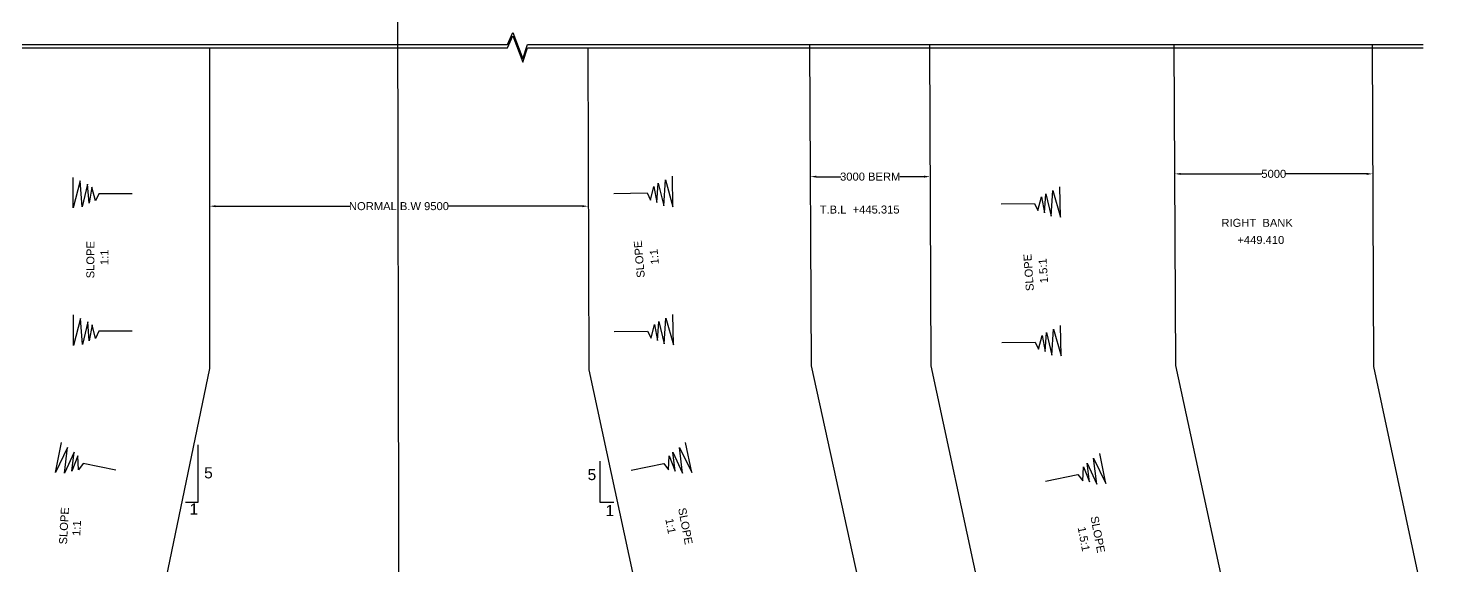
# Model space of a CAD drawing. Header units: inches. Extents: x 282006 to 329319, y -216205 to -186386.
# Drawn here: x 299795 to 317521, y -204889 to -198170 of the extents above; entities that cross this region are included whole.
import ezdxf

# ---------------------------------------------------------------- set-up
doc = ezdxf.new("R2010")
doc.units = ezdxf.units.IN
doc.header["$MEASUREMENT"] = 0
doc.styles.get("Standard").update_dxf_attribs({"font": 'arial.ttf'})
doc.dimstyles.new('ST100', dxfattribs={"dimtxt": 100, "dimasz": 75, "dimexe": 0, "dimexo": 300, "dimgap": 0.09, "dimtad": 0, "dimtih": 1, "dimtoh": 1, "dimdec": 0, "dimzin": 0, "dimdsep": 46, "dimtxsty": 'Standard', "dimcen": 0, "dimse1": 1, "dimse2": 1, "dimadec": 0, "dimazin": 0, "dimtfac": 1, "dimtdec": 0, "dimtofl": 0, "dimtmove": 0, "dimatfit": 3, "dimfxl": 2000, "dimtolj": 1, "dimtzin": 0, "dimarcsym": 0})

# ---------------------------------------------------------------- blocks, each defined once
blk = doc.blocks.new('*D107')
at = {"color": 0, "lineweight": -2, "transparency": 16777216}
for p, q in [((302136, -200394), (303811, -200394)), ((306718, -200394), (305043, -200394))]:
    blk.add_line(p, q, dxfattribs=at)
at = {"color": 0, "transparency": 16777216}
for points in [[(302136, -200382), (302136, -200407), (302061, -200394)], [(306718, -200382), (306718, -200407), (306793, -200394)]]:
    blk.add_solid(points, dxfattribs=at)
at = {"layer": 'Defpoints', "color": 0, "transparency": 16777216}
for p in [(302061, -200420), (306793, -200394), (306793, -200428)]:
    blk.add_point(p, dxfattribs=at)
at = {"color": 0, "transparency": 16777216, "insert": (304427, -200394), "char_height": 100, "attachment_point": 5}
blk.add_mtext('\\A1;NORMAL B.W 9500', dxfattribs=at)
blk = doc.blocks.new('*D108')
at = {"color": 0, "lineweight": -2, "transparency": 16777216}
for p, q in [((309645, -200025), (309949, -200025)), ((310990, -200025), (310686, -200025))]:
    blk.add_line(p, q, dxfattribs=at)
at = {"color": 0, "transparency": 16777216}
for points in [[(309645, -200012), (309645, -200037), (309570, -200025)], [(310990, -200012), (310990, -200037), (311065, -200025)]]:
    blk.add_solid(points, dxfattribs=at)
at = {"layer": 'Defpoints', "color": 0, "transparency": 16777216}
for p in [(309570, -200029), (311065, -200023), (311065, -200025)]:
    blk.add_point(p, dxfattribs=at)
at = {"color": 0, "transparency": 16777216, "insert": (310317, -200025), "char_height": 100, "attachment_point": 5}
blk.add_mtext('\\A1;3000 BERM ', dxfattribs=at)
blk = doc.blocks.new('*D109')
at = {"color": 0, "lineweight": -2, "transparency": 16777216}
for p, q in [((314199, -199990), (315212, -199990)), ((316523, -199990), (315510, -199990))]:
    blk.add_line(p, q, dxfattribs=at)
at = {"color": 0, "transparency": 16777216}
for points in [[(314199, -199978), (314199, -200003), (314124, -199990)], [(316523, -199978), (316523, -200003), (316598, -199990)]]:
    blk.add_solid(points, dxfattribs=at)
at = {"layer": 'Defpoints', "color": 0, "transparency": 16777216}
for p in [(314124, -200007), (316598, -199990), (316598, -199995)]:
    blk.add_point(p, dxfattribs=at)
at = {"color": 0, "transparency": 16777216, "insert": (315361, -199990), "char_height": 100, "attachment_point": 5}
blk.add_mtext('\\A1;5000', dxfattribs=at)

msp = doc.modelspace()

# ---------------------------------------------------------------- linework, layer by layer
for points in [[(304387.7, -186756), (304442.8, -215512.8)], [(289836.7, -198373.9), (305782.4, -198373.9), (305848.8, -198220.6), (305973.5, -198553.2), (306033.3, -198373.9), (317226.2, -198373.9)], [(289836.7, -198415.6), (305782.4, -198415.6), (305848.8, -198262.3), (305973.5, -198595), (306033.3, -198415.6), (317226.2, -198415.6)], [(301476.5, -205918.5), (301476.5, -205254), (302061.4, -202424.1), (302061.4, -198415.6)], [(306786.4, -198415.6), (306798.7, -202439.6), (307405.2, -205246), (307405.2, -205922.8)], [(310197.9, -206245.9), (310197.9, -205205.9), (309581.7, -202392.2), (309561.6, -198373.9)], [(311057.4, -198373.9), (311074.7, -202392.2), (311677.4, -205198.4), (311677.4, -206157.5)], [(314744.8, -206156.1), (314744.8, -205199.5), (314137.9, -202387), (314115.2, -198373.9)], [(301091, -200238), (300675.1, -200238), (300633.7, -200327.6), (300588.9, -200157.7), (300554.4, -200357.4), (300533.8, -200119.8), (300469.4, -200402.2), (300443, -200078.4), (300355.4, -200416.1), (300355.4, -200033.8)], [(307112.1, -200235.2), (307528, -200228.7), (307570.8, -200317.5), (307612.9, -200147), (307650.5, -200346.1), (307667.4, -200108.2), (307736.2, -200389.6), (307757.6, -200065.5), (307850.4, -200401.7), (307844.4, -200019.5)], [(311955.2, -200366.4), (312371, -200359.9), (312413.8, -200448.8), (312456, -200278.2), (312493.5, -200477.4), (312510.5, -200239.4), (312579.3, -200520.8), (312600.6, -200196.7), (312693.5, -200532.9), (312687.5, -200150.7)], [(301093.5, -201959), (300677.6, -201959), (300636.2, -202048.6), (300591.4, -201878.7), (300556.9, -202078.4), (300536.3, -201840.8), (300471.9, -202123.2), (300445.5, -201799.5), (300357.9, -202137.1), (300357.9, -201754.8)], [(307118.8, -201962.9), (307534.7, -201956.4), (307577.5, -202045.2), (307619.6, -201874.7), (307657.2, -202073.8), (307674.2, -201835.9), (307742.9, -202117.3), (307764.3, -201793.2), (307857.1, -202129.4), (307851.1, -201747.2)], [(311963.4, -202100.8), (312379.3, -202094.3), (312422, -202183.2), (312464.2, -202012.6), (312501.8, -202211.8), (312518.7, -201973.9), (312587.5, -202255.2), (312608.8, -201931.1), (312701.7, -202267.3), (312695.7, -201885.1)], [(300888.9, -203697), (300481.4, -203613.7), (300422.9, -203693.1), (300413.1, -203517.7), (300339.3, -203706.5), (300366.6, -203469.5), (300247, -203733.3), (300286, -203410.9), (300132.5, -203724.1), (300209.1, -203349.6)], [(301758.5, -204094.6), (301917.4, -204094.6), (301917.4, -203380.1)], [(307329.1, -203696.4), (307736.6, -203613), (307795.1, -203692.5), (307805, -203517), (307878.8, -203705.8), (307851.4, -203468.9), (307971, -203732.6), (307932, -203410.2), (308085.5, -203723.4), (308008.9, -203348.9)], [(312506.5, -203833.2), (312913.9, -203749.9), (312972.4, -203829.3), (312982.3, -203653.9), (313056.1, -203842.7), (313028.7, -203605.7), (313148.3, -203869.5), (313109.4, -203547.1), (313262.8, -203860.3), (313186.2, -203485.8)], [(307111.6, -204097.9), (306940.5, -204097.9), (306940.5, -203581.5)]]:
    msp.add_lwpolyline(points)
msp.add_lwpolyline([(316590.4, -198373.9), (316609.4, -202397.7), (317205.8, -205209.5), (317205.8, -206264.1, 0.3034636), (317417.3, -206453.1), (320546, -206453.1)], format="xyb")

# ---------------------------------------------------------------- texts
for s, height, p in [(' T.B.L  +445.315', 100, (309647.1, -200486)), (' RIGHT  BANK', 100, (314667.9, -200652.3)), (' +449.410', 100, (314866.6, -200866.6)), ('5', 139.3, (301991.8, -203797.8)), ('5', 139.3, (306784.4, -203819.5)), ('1', 139.3, (301810, -204250.8)), ('1', 139.3, (307009.5, -204269.1))]:
    msp.add_text(s, height=height).set_placement(p)
for s, rotation, p in [(' SLOPE', 89.82059, (300619.4, -201335.5)), (' SLOPE', 94.99005, (307504.2, -201322.9)), (' 1:1', 89.82059, (300795.1, -201169.5)), (' 1:1', 94.99005, (307679.2, -201157.7)), (' SLOPE', 93.94461, (312365.8, -201490)), (' 1.5:1', 93.94461, (312543.5, -201392.4)), (' SLOPE', 86.86884, (300274.9, -204664.8)), (' SLOPE', 280.6943, (307908.5, -204137.4)), (' 1:1', 86.86884, (300441, -204558.1)), (' 1:1', 280.6943, (307748.6, -204269.4)), (' SLOPE', 280.6943, (313062.3, -204241.7)), (' 1.5:1', 280.6943, (312902.3, -204373.7))]:
    msp.add_text(s, height=100, rotation=rotation).set_placement(p)

# ---------------------------------------------------------------- dimensions: what is measured, and where the dimension line sits
for base, p1, p2, text, picture, middle in [((311064.5, -200024.6), (309569.9, -200029), (311064.5, -200022.6), '3000 BERM ', '*D108', (310317.2, -200024.6)), ((316598.1, -199990.3), (314124.5, -200007), (316598.1, -199995.3), '5000', '*D109', (315361.3, -199990.3)), ((306792.5, -200394.2), (302061.4, -200419.9), (306792.5, -200427.6), 'NORMAL B.W 9500', '*D107', (304427, -200394.2))]:
    dim = msp.add_linear_dim(base=base, p1=p1, p2=p2, text=text, dimstyle='ST100')
    dim.commit()
    dim.dimension.update_dxf_attribs({"geometry": picture, "text_midpoint": middle})

doc.saveas('drawing.dxf')
